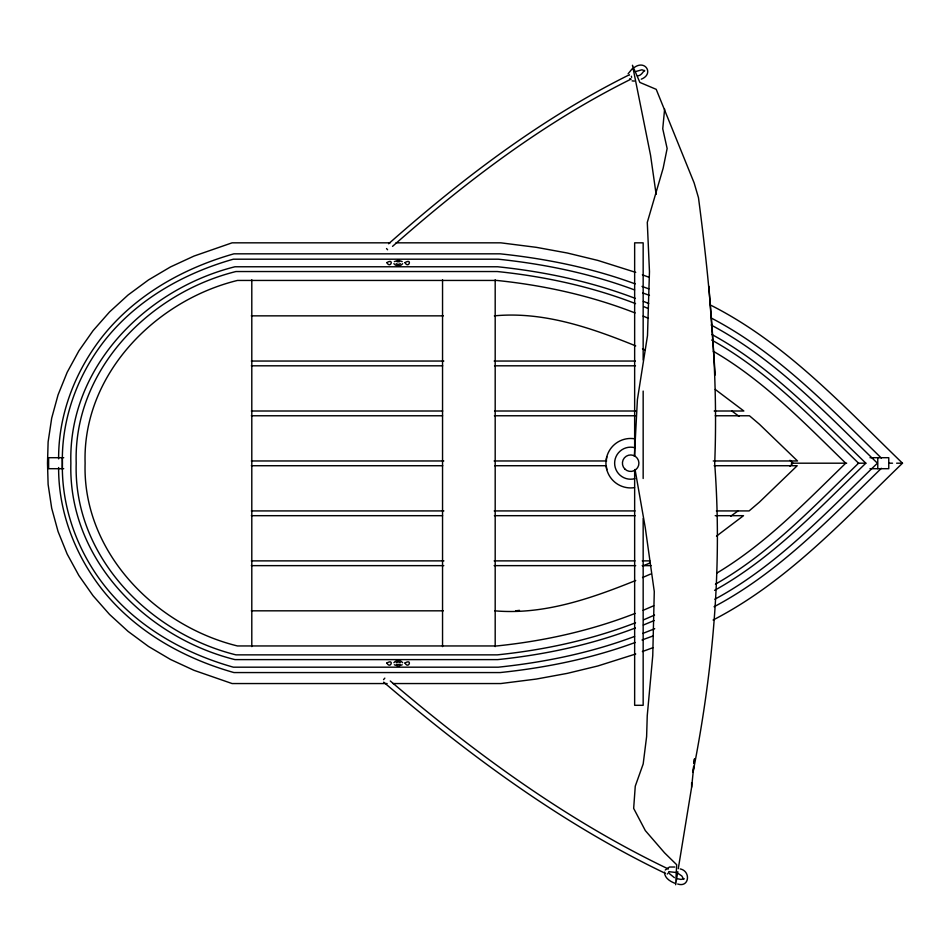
<?xml version="1.0" encoding="UTF-8"?>
<svg xmlns="http://www.w3.org/2000/svg" width="950" height="950" viewBox="0 0 950 950"><rect width="100%" height="100%" fill="white"/><g stroke="black" fill="none" stroke-linecap="round" stroke-linejoin="round"><path stroke-width="1.43" d="M656.141 194.394L650.548 155.242L632.462 65.265L639.884 82.424L656.212 89.336L694.129 182.899L698.476 197.695C710.054 285.843 718.259 374.609 714.697 463.6C722.416 566.996 713.034 670.629 693.037 772.172L693.643 766.294M58.627 458.85C58.354 414.936 74.907 371.937 101.709 337.476C134.722 295.402 183.029 268.209 233.938 253.828L500.116 253.828C546.084 258.637 591.755 267.912 635.194 283.896M664.561 872.124C664.347 877.895 670.201 881.493 674.951 883.286M634.41 456.332L637.403 399.617L647.496 335.635L649.467 271.652L647.294 222.383L663.148 168.221L667.137 148.509L662.744 128.784L664.62 109.06M678.276 868.716L691.636 787.17L693.749 766.543M694.046 763.598L694.498 759.181M693.939 763.349L694.403 758.943M606.231 460.964L606.777 456.796M677.801 871.625L675.652 884.735L676.685 864.738L664.537 852.815L645.323 830.597L633.662 808.391L635.265 786.172L643.186 763.954L646.617 736.571L647.247 715.694L652.757 655.547L654.277 591.565L645.252 527.582L635.039 469.419M629.066 75.347L629.482 74.706M668.373 872.848L668.658 872.242A3.646 2.446 -63.2 0 0 668.859 871.578M628.116 73.779L632.284 68.685M665.261 870.01L669.489 867.018L674.749 867.029M683.834 878.691L683.691 879.308L681.827 875.995L678.062 873.394M402.646 263.696C400.793 266.463 395.746 266.463 393.894 263.696M393.894 662.696C395.746 659.929 400.793 659.929 402.646 662.696M383.562 679.642L384.833 678.134M789.984 466.201L792.953 463.232L789.984 460.251M712.061 334.59C771.329 366.926 817.867 416.789 865.842 463.196C818.472 508.844 772.778 558.101 714.59 590.342M881.363 468.303C829.564 518.783 778.786 572.553 714.068 606.753M710.469 305.057L713.094 306.375C786.897 344.399 843.636 406.279 902.5 463.196C843.636 520.113 786.897 581.994 713.094 620.018M388.621 243.77C461.854 179.039 540.491 119.071 628.247 75.323M392.528 246.371C465.429 182.02 543.744 122.467 631.121 79.087M394.345 261.618L398.264 260.241L402.194 261.618M400.366 263.72L398.264 264.456L396.162 263.72M396.162 662.661L398.264 661.924L400.366 662.661M402.194 664.774L398.264 666.152L394.345 664.774M737.818 511.053L730.681 516.266M716.49 536.133L743.506 515.684L715.207 515.684M716.989 572.992C765.759 543.768 805.291 502.503 845.738 463.196C804.318 422.904 763.729 380.511 713.296 351.262M641.286 79.171C654.134 74.171 645.572 59.422 634.434 67.367M715.421 584.191C770.236 553.031 813.651 506.528 858.574 463.196C812.713 418.784 768.111 371.296 711.669 340.029M714.851 599.224C777.682 565.274 826.583 512.145 877.42 463.196C825.728 413.108 775.533 359.207 711.17 325.043M399.986 664.442L396.554 664.442M636.274 71.369L641.939 69.789L644.741 70.811C644.278 68.709 642.461 75.573 637.533 76M635.716 580.497C591.066 598.5 543.673 615.101 494.784 610.826M642.509 577.564L650.655 574.038M643.15 610.316L653.695 605.756M643.815 619.732L654.55 615.089M654.134 620.564L643.328 625.053M654.716 628.722L642.699 633.472M642.984 565.951L649.669 563.077M683.786 878.833L680.96 879.427L676.602 878.584M635.087 613.439C590.781 630.717 544.006 641.107 496.743 645.953L237.453 645.953C154.957 625.729 82.306 551.534 85.108 463.196C82.306 374.846 154.957 300.663 237.453 280.44L496.743 280.44C544.006 285.285 590.781 295.676 635.087 312.942M635.538 622.773C591.232 639.861 544.481 649.99 497.301 654.859L235.944 654.859C149.269 633.329 73.269 556.296 76.202 463.196C73.269 370.096 149.269 293.063 235.944 271.534L497.301 271.534C544.481 276.402 591.232 286.52 635.538 303.62M635.36 627.974C591.209 644.848 544.623 654.74 497.681 659.609L234.947 659.609C145.778 637.343 68.067 559.039 70.87 463.196C68.067 367.353 145.778 289.049 234.947 266.772L497.681 266.772C544.623 271.652 591.209 281.544 635.36 298.419M634.588 636.441C590.805 652.84 544.694 662.34 498.275 667.185L233.344 667.185C183.706 653.149 136.634 626.596 104.429 585.592C77.342 550.941 61.441 507.359 62.368 463.196C61.441 419.033 77.342 375.452 104.429 340.801C136.634 299.784 183.706 273.244 233.344 259.196L498.275 259.196C544.694 264.053 590.805 273.553 634.588 289.94M635.194 642.485C591.755 658.469 546.084 667.743 500.116 672.564L233.938 672.564C183.029 658.184 134.722 630.99 101.709 588.917C74.907 554.456 58.354 511.444 58.627 467.543M642.022 639.991L652.947 635.989M635.728 653.992L597.799 665.986L567.281 673.372L536.322 679.06L500.804 683.549L393.027 683.549M642.378 651.557L653.03 647.663M397.053 261.713L399.487 261.713M515.707 610.826L519.496 610.351M669.631 871.779L675.842 872.468M390.07 242.832L232.085 242.832L193.99 256.072L170.549 266.902L148.497 279.929L128.072 294.999L109.523 311.968L93.064 330.659L78.886 350.859L67.165 372.329L58.069 394.856L51.692 418.142L48.118 441.94L47.5 463.196L48.118 484.441L51.692 508.238L58.069 531.537L67.165 554.052L78.886 575.534L93.064 595.733L109.523 614.413L128.072 631.394L148.497 646.463L170.549 659.49L193.99 670.32L232.085 683.549L387.125 683.549M395.984 242.832L500.804 242.832L536.322 247.333L567.281 253.009L597.799 260.407L635.728 272.389M251.299 315.851L443.389 315.851M494.368 315.851C543.424 311.22 590.959 327.762 635.716 345.895M251.322 361.048L443.828 361.048M494.178 361.048L635.336 361.048M251.334 365.809L442.664 365.809M494.522 365.809L635.479 365.809M251.334 411.006L442.712 411.006M494.558 411.006L635.562 411.006M714.186 411.006L743.85 411.006L715.267 389.452M251.334 415.767L442.569 415.767M494.392 415.767L635.301 415.767M715.219 415.767L749.455 415.767L759.335 424.175L797.513 460.964L713.248 460.964M63.721 457.698L48.628 457.698L48.628 468.694L63.721 468.694M869.998 457.698L888.761 457.698L888.761 468.694L869.998 468.694M251.322 460.964L443.793 460.964M494.131 460.964L606.646 460.964M791.338 463.196L846.664 463.196M857.589 463.196L865.842 463.196M888.974 463.196L892.525 463.196M896.634 463.196L902.5 463.196M251.334 465.726L442.736 465.726M494.606 465.726L605.946 465.726M714.139 465.726L797.204 465.726L759.335 502.206L749.099 510.922L716.371 510.922M251.322 510.922L443.864 510.922M494.214 510.922L635.028 510.922M251.334 515.684L442.569 515.684M494.38 515.684L635.289 515.684M251.322 560.88L443.911 560.88M494.166 560.88L635.016 560.88M642.248 560.88L649.824 560.88M251.322 565.642L443.793 565.642M494.131 565.642L635.693 565.642M642.188 565.642L651.071 565.642M251.299 610.826L443.329 610.826M634.363 81.106L632.071 80.869M677.694 884.023C689.427 887.87 691.018 871.102 680.212 868.918M642.378 274.823L649.04 277.257M642.022 286.401L648.85 288.895M642.699 292.909L649.456 295.391M643.328 301.34L648.707 303.478M643.815 306.648L647.841 308.394M643.15 316.077L648.422 318.357M642.509 348.828L645.216 350.004M668.384 869.001C567.008 820.515 475.558 753.611 390.26 680.972M665.214 873.299C562.519 824.018 470.012 755.927 383.681 682.159M711.586 318.202C777.314 352.593 828.994 406.814 881.363 458.09M630.491 79.147L629.803 78.601M674.381 877.658L669.334 873.572M731.892 411.029L738.981 416.314M387.588 249.767L386.531 248.544M631.358 76.202L631.619 77.389M606.266 465.726L606.777 469.597M715.231 374.965L708.878 286.33M691.624 782.717L691.636 787.17M877.764 457.698L877.764 468.694M643.162 359.931L643.162 242.832L634.648 242.832L634.648 456.285M643.162 391.067L643.162 478.515M643.162 518.534L643.162 705.304L634.648 705.304L634.648 469.621M495.188 279.787L495.188 646.606M442.546 279.787L442.546 646.606M251.797 279.811L251.797 646.582M62.368 457.698L62.368 468.694M667.624 873.751A1.556 1.045 -63.2 0 1 667.221 873.988M634.541 487.623A24.736 24.736 0 0 1 605.934 463.196A24.736 24.736 0 0 1 634.541 438.769M634.814 478.669A16.019 16.019 0 0 1 614.638 463.196A16.019 16.019 0 0 1 634.814 447.711M386.852 262.604C390.509 269.266 394.571 257.877 386.852 262.604M404.985 262.604C408.642 269.266 412.704 257.877 404.985 262.604M386.852 663.017C390.509 669.679 394.571 658.291 386.852 663.017M404.985 663.017C408.642 669.679 412.704 658.291 404.985 663.017M624.839 469.027A8.241 8.241 0 0 0 638.626 465.334A8.241 8.241 0 0 0 628.532 455.228A8.241 8.241 0 0 0 624.839 469.027"/></g></svg>
